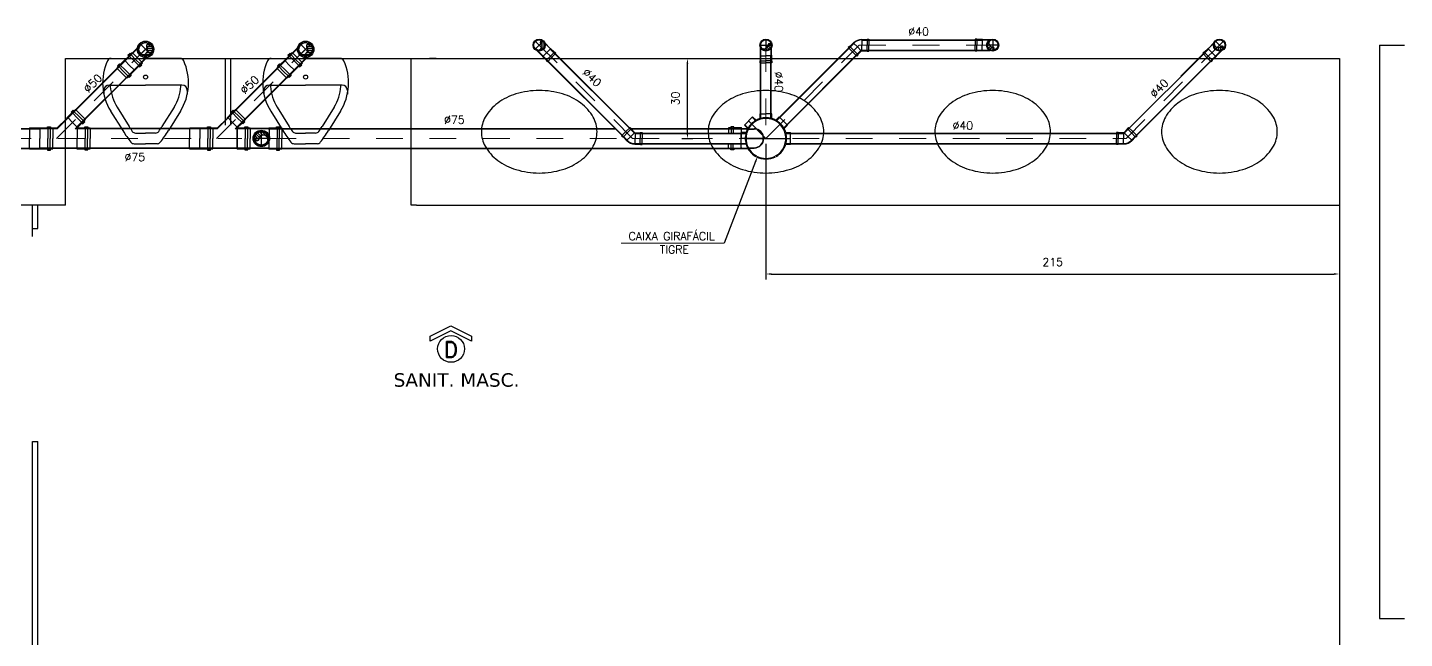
# Model space of a CAD drawing. Header units: millimetres. Extents: x -2485 to 3289, y -257 to 1952.
# Drawn here: x 38.96 to 44.12, y 35.05 to 37.34 of the extents above; entities that cross this region are included whole.
import ezdxf
from ezdxf.enums import TextEntityAlignment as Align

# ---------------------------------------------------------------- set-up
doc = ezdxf.new("R2010")
doc.units = ezdxf.units.MM
doc.header["$LTSCALE"] = 0.3
doc.linetypes.add('CONTINUO', pattern=[0])
doc.linetypes.add('HID', pattern=[0.37, 0.07, -0.1, 0.03, -0.1, 0.07])
for name, color, linetype in [('PAREDE', 7, 'CONTINUO'), ('SAN', 11, 'Continuous'), ('TEX', 11, 'Continuous'), ('TEXTO', 3, 'Continuous'), ('TUB', 1, 'Continuous'), ('VISTAS', 1, 'Continuous')]:
    doc.layers.add(name, color=color, linetype=linetype)
doc.layers.add('PROJETO ESGOTO', color=1, linetype='HID', lineweight=15)
doc.styles.add('ROMAND', font='romand')
doc.styles.add('ROMANS', font='romans.shx', dxfattribs={"height": 0.03})
doc.dimstyles.new('20', dxfattribs={"dimtxt": 0.03, "dimasz": 0.02, "dimexe": 0.02, "dimexo": 0.02, "dimgap": 0.03, "dimtad": 1, "dimdec": 3, "dimlfac": 100, "dimdsep": 46, "dimtxsty": 'ROMANS', "dimcen": 0.02, "dimclrd": 11, "dimclre": 11, "dimclrt": 3, "dimadec": 0, "dimazin": 0, "dimtfac": 3.333333, "dimtdec": 3, "dimtix": 1, "dimtmove": 2, "dimatfit": 3, "dimfxl": 0, "dimtolj": 1, "dimarcsym": 0})

# ---------------------------------------------------------------- blocks, each defined once
blk = doc.blocks.new('lv-eo')
at = {"layer": 'SAN'}
for centre, radius, start, end in [((0.275, 0.1061), 0.1107, 90, 119.2992), ((0.275, 0.1061), 0.1107, 60.7008, 90), ((0.3487, 0.0218), 0.2252, 143.5673, 162.999), ((0.3036, 0.0551), 0.1691, 119.2992, 143.5673), ((0.2464, 0.0551), 0.1691, 36.4327, 60.7008), ((0.2013, 0.0218), 0.2252, 17.001, 36.4327), ((0.4199, 0), 0.2996, 162.999, 180), ((0.1301, 0), 0.2996, 360, 17.001), ((0.4199, 0), 0.2996, 180, 197.001), ((0.1301, 0), 0.2996, 342.999, 0), ((0.3487, -0.0218), 0.2252, 197.001, 216.4327), ((0.2013, -0.0218), 0.2252, 323.5673, 342.999), ((0.3036, -0.0551), 0.1691, 216.4327, 240.7008), ((0.275, -0.1061), 0.1107, 240.7008, 270), ((0.275, -0.1061), 0.1107, 270, 299.2992), ((0.2464, -0.0551), 0.1691, 299.2992, 323.5673)]:
    blk.add_arc(centre, radius, start, end, dxfattribs=at)
blk = doc.blocks.new('mic-p')
at = {"layer": 'SAN'}
for p, q in [((0.12, 0.1564), (0.1346, 0.1564)), ((0, 0.1292), (0, 0)), ((0.1, 0.1364), (0.1, 0)), ((0.1826, 0.1068), (0.2555, 0.0615)), ((0.1976, 0.1309), (0.2705, 0.0856)), ((0, -0.1292), (0, 0)), ((0.1, -0.1364), (0.1, 0)), ((0.28, 0.0374), (0.28, 0)), ((0.28, -0.0374), (0.28, 0)), ((0.32, 0.0432), (0.32, 0)), ((0.32, -0.0432), (0.32, 0)), ((0.1826, -0.1068), (0.2555, -0.0615)), ((0.1976, -0.1309), (0.2705, -0.0856)), ((0.12, -0.1564), (0.1346, -0.1564))]:
    blk.add_line(p, q, dxfattribs=at)
blk.add_circle((0.07, 0), 0.0075, dxfattribs=at)
for centre, radius, start, end in [((0.092, -0.039), 0.2, 58.14, 114.5959), ((0.12, 0.1364), 0.02, 90, 180), ((0.015, 0.1292), 0.015, 114.5959, 180), ((0.105, 0.1272), 0.005, 85.5264, 180), ((0.092, -0.039), 0.1717, 58.14, 85.5264), ((0.0065, -0.3391), 0.4717, 55.5311, 58.14), ((0.0065, -0.3391), 0.5, 52.0212, 58.14), ((0.305, 0.0432), 0.015, 0, 52.0212), ((0.265, 0.0374), 0.015, 0, 55.5311), ((0.0065, 0.3391), 0.4717, 301.86, 304.4689), ((0.265, -0.0374), 0.015, 304.4689, 0), ((0.305, -0.0432), 0.015, 307.9788, 0), ((0.0065, 0.3391), 0.5, 301.86, 307.9788), ((0.015, -0.1292), 0.015, 180, 245.4041), ((0.092, 0.039), 0.2, 245.4041, 301.86), ((0.105, -0.1272), 0.005, 180, 274.4736), ((0.12, -0.1364), 0.02, 180, 270), ((0.092, 0.039), 0.1717, 274.4736, 301.86)]:
    blk.add_arc(centre, radius, start, end, dxfattribs=at)
blk = doc.blocks.new('c90c50t')
at = {"layer": 'TUB', "color": 1, "linetype": 'Continuous'}
for p, q in [((0.0309, 0), (-0.0309, 0)), ((0, -0.0309), (0, 0.0309))]:
    blk.add_line(p, q, dxfattribs=at)
at = {"layer": 'TUB', "color": 7}
for p, q in [((-0.016, -0.0087), (-0.0253, 0.0006)), ((-0.0093, -0.0048), (-0.0235, 0.0094)), ((-0.0067, 0.0032), (-0.0196, 0.0161)), ((-0.0019, 0.009), (-0.014, 0.0211)), ((0.0055, 0.0122), (-0.0067, 0.0244)), ((0.0252, 0.0031), (0.0031, 0.0252))]:
    blk.add_line(p, q, dxfattribs=at)
at = {"layer": 'TUB', "color": 4}
for p, q in [((0.0825, 0.0253), (0.0178, 0.0253)), ((0.085, 0.0237), (0.0198, 0.0237)), ((0.0825, -0.0253), (0.0178, -0.0253)), ((0.085, -0.0237), (0.0198, -0.0237))]:
    blk.add_line(p, q, dxfattribs=at)
at = {"layer": 'TUB', "color": 3}
for p, q in [((0.085, 0.0243), (0.0825, 0.0253)), ((0.085, 0.0243), (0.085, 0.0237)), ((0.085, -0.0243), (0.0825, -0.0253)), ((0.085, -0.0243), (0.085, -0.0237))]:
    blk.add_line(p, q, dxfattribs=at)
at = {"layer": 'TUB', "color": 3, "linetype": 'Continuous'}
for q in [(0.085, 0.0237), (0.085, -0.0237)]:
    blk.add_line((0.085, 0), q, dxfattribs=at)
at = {"layer": 'TUB', "color": 4}
for radius in [0.0309, 0.027, 0.0254]:
    blk.add_circle((0, 0), radius, dxfattribs=at)
for centre, radius, start, end in [((-0.0166, 0), 0.00874, 180, 270), ((-0.0166, 0), 0.00874, 270, 0), ((0.0081, -0.0041), 0.0165, 350.3769, 165.498)]:
    blk.add_arc(centre, radius, start, end, dxfattribs=at)
blk = doc.blocks.new('js75x50e')
at = {"layer": 'TUB', "color": 4}
for p, q in [((0.0547, 0.0985), (0.0626, 0.1064)), ((0.057, 0.0985), (0.0626, 0.1041)), ((0.0626, 0.1064), (0.0654, 0.1036)), ((0.0626, 0.1041), (0.0654, 0.1013)), ((0.0654, 0.1036), (0.0707, 0.1089)), ((0.0654, 0.1013), (0.0719, 0.1077)), ((0.0019, 0.0378), (0.0406, 0.0764)), ((0.0025, 0.0361), (0.0422, 0.0758)), ((0.0406, 0.0787), (0.0575, 0.0956)), ((0.0406, 0.0764), (0.0406, 0.0787)), ((0.0422, 0.078), (0.0598, 0.0956)), ((0.0422, 0.0758), (0.0422, 0.078)), ((0.0575, 0.0956), (0.0547, 0.0985)), ((0.0598, 0.0956), (0.057, 0.0985)), ((0.0776, 0.0395), (0.0956, 0.0575)), ((0.078, 0.0422), (0.0956, 0.0598)), ((0.0956, 0.0598), (0.0985, 0.057)), ((0.0956, 0.0575), (0.0985, 0.0547)), ((0.0985, 0.0547), (0.1064, 0.0626)), ((0.0985, 0.057), (0.1041, 0.0626)), ((0.1013, 0.0654), (0.1077, 0.0719)), ((0.1041, 0.0626), (0.1013, 0.0654)), ((0.1036, 0.0654), (0.1089, 0.0707)), ((0.1064, 0.0626), (0.1036, 0.0654)), ((0.0025, 0.0361), (-0.062, 0.0361)), ((0.0019, 0.0378), (-0.0594, 0.0378)), ((0.0696, 0.0361), (0.0758, 0.0422)), ((0.0763, 0.0361), (0.0696, 0.0361)), ((0.0758, 0.0422), (0.078, 0.0422)), ((0.0763, 0.0361), (0.078, 0.0378)), ((0.0776, 0.0395), (0.1061, 0.0395)), ((0.078, 0.0378), (0.1078, 0.0378)), ((0.1061, 0.0434), (0.1175, 0.0434)), ((0.1061, 0.0395), (0.1061, 0.0434)), ((0.1078, 0.0418), (0.1158, 0.0418)), ((0.1078, 0.0378), (0.1078, 0.0418)), ((0.1158, 0.0418), (0.1158, 0.0378)), ((0.1158, 0.0378), (0.126, 0.0378)), ((0.1175, 0.0434), (0.1175, 0.0395)), ((0.1175, 0.0395), (0.126, 0.0395)), ((0.0763, -0.0361), (-0.062, -0.0361)), ((0.0756, -0.0378), (-0.0594, -0.0378)), ((0.0756, -0.0378), (0.0773, -0.0395)), ((0.0763, -0.0361), (0.078, -0.0378)), ((0.0773, -0.0395), (0.1061, -0.0395)), ((0.078, -0.0378), (0.1078, -0.0378)), ((0.1061, -0.0395), (0.1061, -0.0434)), ((0.1061, -0.0434), (0.1175, -0.0434)), ((0.1078, -0.0378), (0.1078, -0.0418)), ((0.1078, -0.0418), (0.1158, -0.0418)), ((0.1158, -0.0378), (0.126, -0.0378)), ((0.1158, -0.0418), (0.1158, -0.0378)), ((0.1175, -0.0395), (0.126, -0.0395)), ((0.1175, -0.0434), (0.1175, -0.0395))]:
    blk.add_line(p, q, dxfattribs=at)
at = {"layer": 'TUB', "color": 3}
for p, q in [((0.0898, 0.0898), (0.0707, 0.1089)), ((0.0601, 0.0601), (0.0422, 0.078)), ((0.0777, 0.0777), (0.0598, 0.0956)), ((0.0601, 0.0601), (0.078, 0.0422)), ((0.0834, 0.0834), (0.0654, 0.1013)), ((0.0777, 0.0777), (0.0956, 0.0598)), ((0.0834, 0.0834), (0.1013, 0.0654)), ((0.0898, 0.0898), (0.1089, 0.0707)), ((-0.062, 0.0367), (-0.0594, 0.0378)), ((-0.062, 0.0367), (-0.062, 0.0361)), ((0.078, 0.0378), (0.078, 0)), ((0.078, -0.0378), (0.078, 0)), ((0.1078, 0.0378), (0.1078, 0)), ((0.1078, -0.0378), (0.1078, 0)), ((0.1158, 0.0378), (0.1158, 0)), ((0.1158, -0.0378), (0.1158, 0)), ((0.126, 0.0395), (0.126, 0)), ((0.126, -0.0395), (0.126, 0)), ((-0.062, -0.0367), (-0.062, -0.0361)), ((-0.062, -0.0367), (-0.0594, -0.0378))]:
    blk.add_line(p, q, dxfattribs=at)
at = {"layer": 'TUB', "color": 3, "linetype": 'Continuous'}
for p in [(-0.062, 0.0361), (-0.062, -0.0361)]:
    blk.add_line(p, (-0.062, 0), dxfattribs=at)
blk = doc.blocks.new('C90C40T')
at = {"layer": 'TUB', "color": 1, "linetype": 'Continuous'}
for p, q in [((-0.0227, 0), (0.0227, 0)), ((0, -0.0227), (0, 0.0227))]:
    blk.add_line(p, q, dxfattribs=at)
at = {"layer": 'TUB', "color": 7}
for p, q in [((-0.0057, 0.0111), (0.003, 0.0198)), ((0.0011, 0.0074), (0.0107, 0.0169)), ((0.0088, 0.0044), (0.0162, 0.0118)), ((0.0133, -0.0017), (0.0195, 0.0045)), ((0.0133, -0.0123), (0.0188, -0.0068))]:
    blk.add_line(p, q, dxfattribs=at)
at = {"layer": 'TUB', "color": 4}
for p, q in [((0.038, 0.0206), (0.0095, 0.0206)), ((0.038, 0.0194), (0.0118, 0.0194)), ((0.038, 0.0206), (0.0388, 0.0212)), ((0.04, 0.0194), (0.038, 0.0194)), ((0.0388, 0.0212), (0.059, 0.0212)), ((0.04, 0.02), (0.04, 0.0194)), ((0.04, 0.02), (0.066, 0.02)), ((0.059, 0.0212), (0.0598, 0.0224)), ((0.0598, 0.0224), (0.066, 0.0224)), ((0.038, -0.0206), (0.0095, -0.0206)), ((0.038, -0.0194), (0.0118, -0.0194)), ((0.04, -0.0194), (0.038, -0.0194)), ((0.038, -0.0206), (0.0388, -0.0212)), ((0.0388, -0.0212), (0.059, -0.0212)), ((0.04, -0.02), (0.04, -0.0194)), ((0.04, -0.02), (0.066, -0.02)), ((0.059, -0.0212), (0.0598, -0.0224)), ((0.0598, -0.0224), (0.066, -0.0224))]:
    blk.add_line(p, q, dxfattribs=at)
at = {"layer": 'TUB', "color": 3}
for p, q in [((0.04, 0.0194), (0.04, 0)), ((0.04, -0.0194), (0.04, 0)), ((0.059, 0.02), (0.059, 0)), ((0.059, -0.02), (0.059, 0)), ((0.066, 0.0224), (0.066, 0)), ((0.066, -0.0224), (0.066, 0))]:
    blk.add_line(p, q, dxfattribs=at)
at = {"layer": 'TUB', "color": 4}
for radius in [0.0227, 0.02]:
    blk.add_circle((0, 0), radius, dxfattribs=at)
for centre, radius, start, end in [((0, 0.0137), 0.0063, 90, 270), ((0, -0.0069), 0.0143, 311.815, 90.1096)]:
    blk.add_arc(centre, radius, start, end, dxfattribs=at)
blk = doc.blocks.new('lv-')
at = {"layer": 'TUB', "rotation": 180}
blk.add_blockref('C90C40T', (0.05, 0), dxfattribs=at)
blk = doc.blocks.new('l75')
at = {"layer": 'TUB', "color": 4}
for p, q in [((-0.039, 0.0385), (-0.0373, 0.0394)), ((0, 0.0377), (-0.039, 0.0377)), ((-0.0373, 0.0394), (0.0281, 0.0394)), ((0, 0.0377), (0.0298, 0.0377)), ((0.0281, 0.0434), (0.0395, 0.0434)), ((0.0281, 0.0394), (0.0281, 0.0434)), ((0.0298, 0.0417), (0.0378, 0.0417)), ((0.0298, 0.0377), (0.0298, 0.0417)), ((0.0378, 0.0417), (0.0378, 0.0377)), ((0.0378, 0.0377), (0.048, 0.0377)), ((0.0395, 0.0434), (0.0395, 0.0394)), ((0.0395, 0.0394), (0.048, 0.0394)), ((0, -0.0378), (-0.039, -0.0378)), ((-0.039, -0.0386), (-0.0373, -0.0395)), ((-0.0373, -0.0395), (0.0281, -0.0395)), ((0, -0.0378), (0.0298, -0.0378)), ((0.0281, -0.0395), (0.0281, -0.0435)), ((0.0281, -0.0435), (0.0395, -0.0435)), ((0.0298, -0.0378), (0.0298, -0.0418)), ((0.0298, -0.0418), (0.0378, -0.0418)), ((0.0378, -0.0418), (0.0378, -0.0378)), ((0.0378, -0.0378), (0.048, -0.0378)), ((0.0395, -0.0435), (0.0395, -0.0395)), ((0.0395, -0.0395), (0.048, -0.0395))]:
    blk.add_line(p, q, dxfattribs=at)
at = {"layer": 'TUB', "color": 3}
for p, q in [((-0.039, 0.0385), (-0.039, 0)), ((-0.039, -0.0386), (-0.039, 0)), ((0, 0.0377), (0, 0)), ((0, -0.0378), (0, 0)), ((0.0298, 0.0377), (0.0298, 0)), ((0.0298, -0.0378), (0.0298, 0)), ((0.0378, 0.0377), (0.0378, 0)), ((0.0378, -0.0378), (0.0378, 0)), ((0.048, 0.0394), (0.048, 0)), ((0.048, -0.0395), (0.048, 0))]:
    blk.add_line(p, q, dxfattribs=at)
blk = doc.blocks.new('j45e40')
at = {"layer": 'TUB', "color": 4}
for p, q in [((-0.0212, 0.0071), (-0.0396, -0.0113)), ((-0.0212, 0.0088), (-0.0355, -0.0055)), ((-0.0202, 0.0089), (-0.0212, 0.0088)), ((-0.0212, 0.0071), (-0.0208, 0.0067)), ((-0.0208, 0.0067), (-0.0194, 0.0081)), ((0.008, 0.0206), (0.0088, 0.0212)), ((0.01, 0.0194), (0.008, 0.0194)), ((0.0088, 0.0212), (0.029, 0.0212)), ((0.01, 0.02), (0.01, 0.0194)), ((0.01, 0.02), (0.036, 0.02)), ((0.029, 0.0212), (0.0298, 0.0224)), ((0.0298, 0.0224), (0.036, 0.0224)), ((-0.0369, -0.0052), (-0.0413, -0.0096)), ((-0.0355, -0.0055), (-0.0369, -0.0052)), ((0.0071, -0.0212), (-0.0113, -0.0396)), ((-0.0052, -0.0369), (-0.0096, -0.0413)), ((0.0088, -0.0212), (-0.0055, -0.0355)), ((-0.0055, -0.0355), (-0.0052, -0.0369)), ((0.0067, -0.0208), (0.008, -0.0194)), ((0.0071, -0.0212), (0.0067, -0.0208)), ((0.01, -0.0194), (0.008, -0.0194)), ((0.0088, -0.0212), (0.029, -0.0212)), ((0.01, -0.02), (0.01, -0.0194)), ((0.01, -0.02), (0.036, -0.02)), ((0.029, -0.0212), (0.0298, -0.0224)), ((0.0298, -0.0224), (0.036, -0.0224))]:
    blk.add_line(p, q, dxfattribs=at)
at = {"layer": 'TUB', "color": 3}
for p, q in [((-0.0212, 0.0071), (-0.0071, -0.0071)), ((0.01, 0.02), (0.01, 0)), ((0.029, 0.02), (0.029, 0)), ((0.036, 0.0224), (0.036, 0)), ((-0.0413, -0.0096), (-0.0254, -0.0254)), ((-0.0346, -0.0064), (-0.0205, -0.0205)), ((-0.0096, -0.0413), (-0.0254, -0.0254)), ((-0.0064, -0.0346), (-0.0205, -0.0205)), ((0.0071, -0.0212), (-0.0071, -0.0071)), ((0.01, -0.02), (0.01, 0)), ((0.029, -0.02), (0.029, 0)), ((0.036, -0.0224), (0.036, 0))]:
    blk.add_line(p, q, dxfattribs=at)
at = {"layer": 'TUB', "color": 4, "linetype": 'Continuous'}
for radius in [0.0399, 0.0387]:
    blk.add_arc((0.008, -0.0193), radius, 90, 135, dxfattribs=at)
at = {"layer": 'TUB', "linetype": 'Continuous', "style": 'ROMANS'}
blk.add_text('JJ', height=0.000001, dxfattribs=at).set_placement((0.01, -0.0194))
blk = doc.blocks.new('50T')
at = {"layer": 'TUB', "color": 1, "linetype": 'Continuous'}
for p, q in [((0.0309, 0), (-0.0309, 0)), ((0, -0.0309), (0, 0.0309))]:
    blk.add_line(p, q, dxfattribs=at)
at = {"layer": 'TUB', "color": 7}
for p, q in [((-0.016, -0.0087), (-0.0253, 0.0006)), ((-0.0093, -0.0048), (-0.0235, 0.0094)), ((-0.0067, 0.0032), (-0.0196, 0.0161)), ((-0.0019, 0.009), (-0.014, 0.0211)), ((0.0055, 0.0122), (-0.0067, 0.0244)), ((0.0252, 0.0031), (0.0031, 0.0252))]:
    blk.add_line(p, q, dxfattribs=at)
at = {"layer": 'TUB', "color": 4}
for radius in [0.0309, 0.027, 0.0254]:
    blk.add_circle((0, 0), radius, dxfattribs=at)
for centre, radius, start, end in [((-0.0166, 0), 0.00874, 180, 270), ((-0.0166, 0), 0.00874, 270, 0), ((0.0081, -0.0041), 0.0165, 350.3769, 165.498)]:
    blk.add_arc(centre, radius, start, end, dxfattribs=at)
blk = doc.blocks.new('ts75x50t')
at = {"layer": 'TUB', "color": 3}
for p, q in [((0, 0.0367), (0.0026, 0.0377)), ((0, 0.0367), (0, 0.036)), ((0.119, 0.0377), (0.119, 0.0108)), ((0.1488, 0.0377), (0.1488, 0)), ((0.1488, -0.0378), (0.1488, 0)), ((0.1568, 0.0377), (0.1568, 0)), ((0.1568, -0.0378), (0.1568, 0)), ((0.167, 0.0394), (0.167, 0)), ((0.167, -0.0395), (0.167, 0)), ((0, -0.0367), (0, -0.0361)), ((0, -0.0367), (0.0026, -0.0378)), ((0.119, -0.0378), (0.119, -0.0108))]:
    blk.add_line(p, q, dxfattribs=at)
at = {"layer": 'TUB', "color": 3, "linetype": 'Continuous'}
for q in [(0, 0.036), (0, -0.0361)]:
    blk.add_line((0, 0), q, dxfattribs=at)
at = {"layer": 'TUB', "color": 4}
for p, q in [((0.0537, 0.036), (0, 0.036)), ((0.1173, 0.036), (0.001, 0.036)), ((0.0565, 0.0377), (0.0026, 0.0377)), ((0.1166, 0.0377), (0.0036, 0.0377)), ((0.1166, 0.0377), (0.1183, 0.0394)), ((0.1173, 0.036), (0.119, 0.0377)), ((0.1183, 0.0394), (0.1471, 0.0394)), ((0.119, 0.0377), (0.1488, 0.0377)), ((0.1471, 0.0434), (0.1585, 0.0434)), ((0.1471, 0.0394), (0.1471, 0.0434)), ((0.1488, 0.0417), (0.1568, 0.0417)), ((0.1488, 0.0377), (0.1488, 0.0417)), ((0.1568, 0.0417), (0.1568, 0.0377)), ((0.1568, 0.0377), (0.167, 0.0377)), ((0.1585, 0.0434), (0.1585, 0.0394)), ((0.1585, 0.0394), (0.167, 0.0394)), ((0.1173, -0.0361), (0, -0.0361)), ((0.1166, -0.0378), (0.0026, -0.0378)), ((0.1166, -0.0378), (0.1183, -0.0395)), ((0.1173, -0.0361), (0.119, -0.0378)), ((0.1183, -0.0395), (0.1471, -0.0395)), ((0.119, -0.0378), (0.1488, -0.0378)), ((0.1471, -0.0395), (0.1471, -0.0435)), ((0.1471, -0.0435), (0.1585, -0.0435)), ((0.1488, -0.0378), (0.1488, -0.0418)), ((0.1488, -0.0418), (0.1568, -0.0418)), ((0.1568, -0.0418), (0.1568, -0.0378)), ((0.1568, -0.0378), (0.167, -0.0378)), ((0.1585, -0.0435), (0.1585, -0.0395)), ((0.1585, -0.0395), (0.167, -0.0395))]:
    blk.add_line(p, q, dxfattribs=at)
at = {"layer": 'TUB'}
blk.add_blockref('50T', (0.09, 0), dxfattribs=at)
blk = doc.blocks.new('Ld50')
at = {"layer": 'TUB', "color": 4}
for p, q in [((-0.0335, 0.0269), (-0.041, 0.0269)), ((-0.0319, 0.0253), (-0.041, 0.0253)), ((-0.0223, 0.0309), (-0.0335, 0.0309)), ((-0.0335, 0.0309), (-0.0335, 0.0269)), ((-0.0239, 0.0293), (-0.0319, 0.0293)), ((-0.0319, 0.0293), (-0.0319, 0.0253)), ((-0.0239, 0.0253), (-0.0239, 0.0293)), ((-0.0016, 0.0253), (-0.0239, 0.0253)), ((-0.0223, 0.0269), (-0.0223, 0.0309)), ((-0.0009, 0.0269), (-0.0223, 0.0269)), ((0, 0.0238), (-0.0016, 0.0253)), ((0, 0.026), (-0.0009, 0.0269)), ((0, 0.026), (0.0009, 0.0269)), ((0, 0.0238), (0.0016, 0.0253)), ((0.0009, 0.0269), (0.0223, 0.0269)), ((0.0016, 0.0253), (0.0239, 0.0253)), ((0.0223, 0.0309), (0.0335, 0.0309)), ((0.0223, 0.0269), (0.0223, 0.0309)), ((0.0239, 0.0293), (0.0319, 0.0293)), ((0.0239, 0.0253), (0.0239, 0.0293)), ((0.0319, 0.0293), (0.0319, 0.0253)), ((0.0319, 0.0253), (0.041, 0.0253)), ((0.0335, 0.0309), (0.0335, 0.0269)), ((0.0335, 0.0269), (0.041, 0.0269)), ((-0.0319, -0.0253), (-0.041, -0.0253)), ((-0.0335, -0.0269), (-0.041, -0.0269)), ((-0.0335, -0.031), (-0.0335, -0.0269)), ((-0.0223, -0.031), (-0.0335, -0.031)), ((-0.0319, -0.0293), (-0.0319, -0.0253)), ((-0.0239, -0.0293), (-0.0319, -0.0293)), ((-0.0239, -0.0253), (-0.0239, -0.0293)), ((-0.0016, -0.0253), (-0.0239, -0.0253)), ((-0.0009, -0.0269), (-0.0223, -0.0269)), ((-0.0223, -0.0269), (-0.0223, -0.031)), ((0, -0.0237), (-0.0016, -0.0253)), ((0, -0.026), (-0.0009, -0.0269)), ((0, -0.0237), (0.0016, -0.0253)), ((0, -0.026), (0.0009, -0.0269)), ((0.0009, -0.0269), (0.0223, -0.0269)), ((0.0016, -0.0253), (0.0239, -0.0253)), ((0.0223, -0.0269), (0.0223, -0.031)), ((0.0223, -0.031), (0.0335, -0.031)), ((0.0239, -0.0253), (0.0239, -0.0293)), ((0.0239, -0.0293), (0.0319, -0.0293)), ((0.0319, -0.0293), (0.0319, -0.0253)), ((0.0319, -0.0253), (0.041, -0.0253)), ((0.0335, -0.031), (0.0335, -0.0269)), ((0.0335, -0.0269), (0.041, -0.0269))]:
    blk.add_line(p, q, dxfattribs=at)
at = {"layer": 'TUB', "color": 3}
for p, q in [((-0.041, 0), (-0.041, 0.0269)), ((-0.041, 0), (-0.041, -0.0269)), ((-0.0319, 0), (-0.0319, 0.0253)), ((-0.0319, 0), (-0.0319, -0.0253)), ((-0.0239, 0), (-0.0239, 0.0253)), ((-0.0239, 0), (-0.0239, -0.0253)), ((0, 0), (0, 0.0238)), ((0, 0), (0, -0.0237)), ((0.0239, 0), (0.0239, 0.0253)), ((0.0239, 0), (0.0239, -0.0253)), ((0.0319, 0), (0.0319, 0.0253)), ((0.0319, 0), (0.0319, -0.0253)), ((0.041, 0), (0.041, 0.0269)), ((0.041, 0), (0.041, -0.0269))]:
    blk.add_line(p, q, dxfattribs=at)
blk = doc.blocks.new('*D122')
at = {"layer": 'TEXTO', "color": 11, "lineweight": -2}
for p, q in [((40.9714, 37.2217), (41.4504, 37.2217)), ((41.4304, 36.9417), (41.4304, 37.2017)), ((41.4097, 36.9217), (41.4504, 36.9217))]:
    blk.add_line(p, q, dxfattribs=at)
at = {"layer": 'TEXTO', "color": 11}
for points in [[(41.4271, 37.2017), (41.4337, 37.2017), (41.4304, 37.2217)], [(41.4271, 36.9417), (41.4337, 36.9417), (41.4304, 36.9217)]]:
    blk.add_solid(points, dxfattribs=at)
at = {"layer": 'TEXTO', "color": 3, "insert": (41.3854, 37.0717), "char_height": 0.03, "attachment_point": 5, "rotation": 90, "style": 'ROMANS'}
blk.add_mtext('\\A1;30', dxfattribs=at)
blk = doc.blocks.new('*D123')
at = {"layer": 'TEXTO', "color": 11, "lineweight": -2}
for p, q in [((43.8748, 37.2017), (43.8748, 36.3933)), ((41.7248, 36.9017), (41.7248, 36.3933)), ((41.7448, 36.4133), (43.8548, 36.4133))]:
    blk.add_line(p, q, dxfattribs=at)
at = {"layer": 'TEXTO', "color": 11}
for points in [[(41.7448, 36.4166), (41.7448, 36.41), (41.7248, 36.4133)], [(43.8548, 36.4166), (43.8548, 36.41), (43.8748, 36.4133)]]:
    blk.add_solid(points, dxfattribs=at)
at = {"layer": 'TEXTO', "color": 3, "insert": (42.7998, 36.4583), "char_height": 0.03, "attachment_point": 5, "style": 'ROMANS'}
blk.add_mtext('\\A1;215', dxfattribs=at)
blk = doc.blocks.new('40')
at = {"layer": 'TEX', "color": 9, "style": 'ROMANS'}
blk.add_text('%%c40', height=0.03, dxfattribs=at).set_placement((0, 0))
blk = doc.blocks.new('50')
at = {"layer": 'TEX', "color": 9, "style": 'ROMANS'}
blk.add_text('%%c50', height=0.03, dxfattribs=at).set_placement((0, 0))
blk = doc.blocks.new('75')
at = {"layer": 'TEX', "color": 9, "style": 'ROMANS'}
blk.add_text('%%c75', height=0.03, dxfattribs=at).set_placement((0, 0))
blk = doc.blocks.new('ind2')
at = {"layer": 'TEX', "color": 5}
blk.add_lwpolyline([(-0.0006, 0.0672), (-0.0778, 0.0286), (-0.0778, 0.0479), (-0.0006, 0.0865), (0.0767, 0.0479), (0.0767, 0.0286)], close=True, dxfattribs=at)
blk.add_circle((0, 0), 0.0503, dxfattribs=at)
at = {"layer": 'TEX', "style": 'ROMAND'}
blk.add_attdef('LETRA', text='', height=0.06, dxfattribs=at).set_placement((0, -0.0328), align=Align.CENTER)
blk = doc.blocks.new('*D128')
at = {"layer": 'TEXTO', "color": 11, "lineweight": -2}
for p, q in [((39.0792, 36.6717), (37.9261, 36.6717)), ((37.9461, 36.6517), (37.9461, 36.2917)), ((37.5368, 36.2717), (37.9661, 36.2717))]:
    blk.add_line(p, q, dxfattribs=at)
at = {"layer": 'TEXTO', "color": 11}
for points in [[(37.9427, 36.6517), (37.9494, 36.6517), (37.9461, 36.6717)], [(37.9427, 36.2917), (37.9494, 36.2917), (37.9461, 36.2717)]]:
    blk.add_solid(points, dxfattribs=at)
at = {"layer": 'TEXTO', "color": 3, "insert": (37.9011, 36.4717), "char_height": 0.03, "attachment_point": 5, "rotation": 90, "style": 'ROMANS'}
blk.add_mtext('\\A1;40', dxfattribs=at)

msp = doc.modelspace()

# ---------------------------------------------------------------- linework, layer by layer
at = {"layer": 'PAREDE'}
for p, q in [((44.02481, 37.271718), (44.118468, 37.271718)), ((44.02481, 37.271718), (44.02481, 35.121718)), ((39.099154, 37.221718), (43.87481, 37.221718)), ((39.099154, 36.996718), (39.099154, 37.221718)), ((39.099154, 36.671718), (39.099154, 37.221718)), ((40.488706, 37.221718), (40.463706, 37.221718)), ((43.87481, 37.221718), (43.87481, 34.701718)), ((39.099154, 36.671718), (38.949154, 36.671718)), ((44.02481, 35.121718), (44.118468, 35.121718))]:
    msp.add_line(p, q, dxfattribs=at)
at = {"layer": 'PROJETO ESGOTO'}
for p, q in [((41.22481, 36.921718), (40.87481, 37.271718)), ((41.72481, 36.921718), (42.07481, 37.271718)), ((42.57481, 37.271718), (42.07481, 37.271718)), ((43.07481, 36.921718), (43.42481, 37.271718)), ((39.065104, 36.921718), (39.399154, 37.255768)), ((39.665104, 36.921718), (39.999154, 37.255768))]:
    msp.add_line(p, q, dxfattribs=at)
at = {"layer": 'PROJETO ESGOTO', "linetype": 'HID'}
for p, q in [((41.72481, 37.271718), (41.72481, 36.921718)), ((37.270425, 36.921718), (39.760104, 36.921718)), ((39.864054, 36.921718), (41.194829, 36.921718)), ((41.22481, 36.921718), (43.07481, 36.921718))]:
    msp.add_line(p, q, dxfattribs=at)
at = {"layer": 'PROJETO ESGOTO', "color": 11, "linetype": 'CONTINUO'}
msp.add_line((41.568001, 36.528505), (41.181517, 36.528505), dxfattribs=at)
at = {"layer": 'SAN', "linetype": 'CONTINUO'}
for p, q in [((39.699154, 36.971718), (39.699154, 37.221718)), ((39.719154, 36.971718), (39.719154, 37.221718)), ((40.39481, 36.671718), (40.39481, 37.221718)), ((38.974797, 36.584479), (38.974797, 36.671718)), ((38.99481, 36.584479), (38.99481, 36.671718)), ((40.41481, 36.671718), (40.39481, 36.671718)), ((40.41481, 36.671718), (43.87481, 36.671718)), ((38.974797, 36.554479), (38.974797, 36.584479)), ((38.974797, 36.554479), (38.974797, 36.584479)), ((38.974797, 36.584479), (38.99481, 36.584479)), ((38.974797, 35.784893), (38.99481, 35.784893)), ((38.97481, 33.701718), (38.97481, 35.784893)), ((38.99481, 34.921718), (38.99481, 35.784893))]:
    msp.add_line(p, q, dxfattribs=at)
at = {"layer": 'TUB', "color": 4}
for p, q in [((41.763613, 36.988804), (42.05361, 37.278802)), ((41.764681, 36.988175), (42.054459, 37.277953)), ((42.084792, 37.291718), (42.53481, 37.291718)), ((42.084792, 37.290518), (42.53481, 37.290518)), ((41.20361, 36.914633), (40.888953, 37.229291)), ((41.204459, 36.915482), (40.889801, 37.23014)), ((41.231046, 36.942069), (40.916388, 37.256727)), ((41.231895, 36.942918), (40.917237, 37.257576)), ((41.70481, 36.996593), (41.70481, 37.231718)), ((41.70601, 36.996903), (41.70601, 37.231718)), ((41.74361, 36.996903), (41.74361, 37.231718)), ((41.74481, 36.996593), (41.74481, 37.231718)), ((41.791268, 36.961588), (42.081046, 37.251366)), ((41.791897, 36.96052), (42.081895, 37.250518)), ((42.084792, 37.252918), (42.53481, 37.252918)), ((42.084792, 37.251718), (42.53481, 37.251718)), ((43.068575, 36.942069), (43.383233, 37.256727)), ((43.095162, 36.915482), (43.40982, 37.23014)), ((43.09601, 36.914633), (43.410668, 37.229291)), ((43.279982, 37.155174), (43.382384, 37.257576)), ((39.321125, 37.213589), (39.107283, 36.999747)), ((39.322256, 37.212457), (39.108414, 36.998616)), ((39.355844, 37.17887), (39.142002, 36.965028)), ((39.356975, 37.177738), (39.143133, 36.963897)), ((39.707283, 36.999747), (39.921125, 37.213589)), ((39.708414, 36.998616), (39.922256, 37.212457)), ((39.742002, 36.965028), (39.955844, 37.17887)), ((39.743133, 36.963897), (39.956975, 37.177738)), ((37.428462, 36.959468), (39.003104, 36.959468)), ((39.603104, 36.959468), (39.143104, 36.959468)), ((39.862104, 36.959468), (41.158776, 36.959468)), ((41.218739, 36.959468), (41.63231, 36.959468)), ((37.428462, 36.957768), (39.003104, 36.957768)), ((39.603104, 36.957768), (39.143104, 36.957768)), ((39.862104, 36.957768), (41.160476, 36.957768)), ((41.21942, 36.957768), (41.63231, 36.957768)), ((41.234792, 36.941718), (41.64731, 36.941718)), ((41.234792, 36.940518), (41.64731, 36.940518)), ((41.799685, 36.941718), (43.064829, 36.941718)), ((41.799996, 36.940518), (43.064829, 36.940518)), ((37.428462, 36.885668), (39.003104, 36.885668)), ((37.428462, 36.883968), (39.003104, 36.883968)), ((39.603104, 36.885668), (39.143104, 36.885668)), ((39.603104, 36.883968), (39.143104, 36.883968)), ((39.862104, 36.885668), (41.63231, 36.885668)), ((39.862104, 36.883968), (41.63231, 36.883968)), ((41.234792, 36.902918), (41.64731, 36.902918)), ((41.234792, 36.901718), (41.64731, 36.901718)), ((41.799685, 36.901718), (43.064829, 36.901718)), ((41.799996, 36.902918), (43.064829, 36.902918))]:
    msp.add_line(p, q, dxfattribs=at)
at = {"layer": 'TUB', "color": 4, "linetype": 'Continuous'}
for p, q in [((41.70301, 36.996088), (41.70301, 37.014218)), ((41.70481, 36.996593), (41.70481, 37.014218)), ((41.74481, 36.996593), (41.74481, 37.014218)), ((41.74661, 36.996088), (41.74661, 37.014218)), ((41.59281, 36.961168), (41.58431, 36.961168)), ((41.59451, 36.959468), (41.58431, 36.959468)), ((41.59281, 36.965168), (41.59281, 36.961168)), ((41.60421, 36.965168), (41.59281, 36.965168)), ((41.59451, 36.963468), (41.59451, 36.959468)), ((41.60251, 36.963468), (41.59451, 36.963468)), ((41.60251, 36.959468), (41.60251, 36.963468)), ((41.63231, 36.959468), (41.60251, 36.959468)), ((41.60421, 36.961168), (41.60421, 36.965168)), ((41.633015, 36.961168), (41.60421, 36.961168)), ((41.63401, 36.957768), (41.63231, 36.959468)), ((41.634715, 36.959468), (41.633015, 36.961168)), ((41.634715, 36.959468), (41.657126, 36.959468)), ((41.656807, 36.958891), (41.643988, 36.97171)), ((41.657724, 36.96052), (41.645261, 36.972983)), ((41.686008, 36.988804), (41.673545, 37.001267)), ((41.687637, 36.989721), (41.674818, 37.00254)), ((41.761984, 36.989721), (41.774803, 37.00254)), ((41.763613, 36.988804), (41.776076, 37.001267)), ((41.791897, 36.96052), (41.80436, 36.972983)), ((41.792813, 36.958891), (41.805633, 36.97171)), ((41.65044, 36.943518), (41.63231, 36.943518)), ((41.649936, 36.941718), (41.63231, 36.941718)), ((41.63401, 36.957768), (41.656205, 36.957768)), ((41.658512, 36.956568), (41.680537, 36.956568)), ((41.659157, 36.957768), (41.680537, 36.957768)), ((41.799181, 36.943518), (41.81731, 36.943518)), ((41.799685, 36.941718), (41.81731, 36.941718)), ((41.59451, 36.883968), (41.58431, 36.883968)), ((41.59281, 36.882268), (41.58431, 36.882268)), ((41.59281, 36.878268), (41.59281, 36.882268)), ((41.60421, 36.878268), (41.59281, 36.878268)), ((41.59451, 36.879968), (41.59451, 36.883968)), ((41.60251, 36.879968), (41.59451, 36.879968)), ((41.63231, 36.883968), (41.60251, 36.883968)), ((41.60251, 36.883968), (41.60251, 36.879968)), ((41.633015, 36.882268), (41.60421, 36.882268)), ((41.60421, 36.882268), (41.60421, 36.878268)), ((41.649936, 36.901718), (41.63231, 36.901718)), ((41.65044, 36.899918), (41.63231, 36.899918)), ((41.63401, 36.885668), (41.63231, 36.883968)), ((41.634715, 36.883968), (41.633015, 36.882268)), ((41.63401, 36.885668), (41.656205, 36.885668)), ((41.634715, 36.883968), (41.657126, 36.883968)), ((41.658512, 36.886868), (41.680537, 36.886868)), ((41.659157, 36.885668), (41.680537, 36.885668)), ((41.799181, 36.899918), (41.81731, 36.899918)), ((41.799685, 36.901718), (41.81731, 36.901718))]:
    msp.add_line(p, q, dxfattribs=at)
at = {"layer": 'TUB', "color": 3, "linetype": 'Continuous'}
for p, q in [((41.70301, 37.014218), (41.72481, 37.014218)), ((41.74661, 37.014218), (41.72481, 37.014218)), ((41.58431, 36.961168), (41.58431, 36.941718)), ((41.59451, 36.959468), (41.59451, 36.941718)), ((41.60251, 36.959468), (41.60251, 36.941718)), ((41.63231, 36.959468), (41.63231, 36.921718)), ((41.643988, 36.97171), (41.674818, 37.00254)), ((41.805633, 36.97171), (41.774803, 37.00254)), ((41.63231, 36.899918), (41.63231, 36.943518)), ((41.63231, 36.883968), (41.63231, 36.921718)), ((41.81731, 36.899918), (41.81731, 36.943518)), ((41.58431, 36.882268), (41.58431, 36.901718)), ((41.59451, 36.883968), (41.59451, 36.901718)), ((41.60251, 36.883968), (41.60251, 36.901718))]:
    msp.add_line(p, q, dxfattribs=at)
at = {"layer": 'TUB', "color": 1, "linetype": 'Continuous'}
for p, q in [((41.72481, 36.921718), (41.659403, 36.987125)), ((41.72481, 36.921718), (41.790218, 36.987125)), ((41.72481, 36.921718), (41.63231, 36.921718)), ((41.64731, 36.921718), (41.81731, 36.921718)), ((41.64991, 36.921718), (41.81731, 36.921718)), ((41.72481, 36.921718), (41.81731, 36.921718))]:
    msp.add_line(p, q, dxfattribs=at)
at = {"layer": 'TUB', "color": 11}
msp.add_line((41.685999, 36.835158), (41.568001, 36.528505), dxfattribs=at)
at = {"layer": 'TUB', "color": 4, "linetype": 'Continuous'}
for centre, radius, start, end in [((41.72481, 36.921718), 0.0749, 90, 241.229109), ((41.72481, 36.921718), 0.0775, 151.33723, 163.66277), ((41.72481, 36.921718), 0.0775, 135, 149.955248), ((41.72481, 36.921718), 0.0775, 120.044752, 135), ((41.72481, 36.921718), 0.0775, 106.33723, 118.66277), ((41.72481, 36.921718), 0.0775, 90, 104.955248), ((41.72481, 36.921718), 0.0775, 75.044752, 90), ((41.72481, 36.921718), 0.0749, 298.770891, 90), ((41.72481, 36.921718), 0.0775, 61.33723, 73.66277), ((41.72481, 36.921718), 0.0775, 45, 59.955248), ((41.72481, 36.921718), 0.0775, 30.044752, 45), ((41.72481, 36.921718), 0.0775, 16.33723, 28.66277), ((41.72481, 36.921718), 0.0775, 165.044752, 180), ((41.72481, 36.921718), 0.0775, 180, 194.955248), ((41.680537, 36.921718), 0.03605, 0, 90), ((41.680537, 36.921718), 0.03485, 0, 90), ((41.680537, 36.921718), 0.03485, 270, 0), ((41.680537, 36.921718), 0.03605, 270, 0), ((41.72481, 36.921718), 0.0775, 0, 14.955248), ((41.72481, 36.921718), 0.0775, 345.044752, 0), ((41.72481, 36.921718), 0.0775, 196.33723, 240.850061), ((41.72481, 36.921718), 0.0775, 299.149939, 343.66277), ((41.72481, 36.921718), 0.0775, 242.279339, 270), ((41.72481, 36.921718), 0.0749, 242.271199, 270), ((41.72481, 36.921718), 0.0749, 270, 297.728801), ((41.72481, 36.921718), 0.0775, 270, 297.720661)]:
    msp.add_arc(centre, radius, start, end, dxfattribs=at)
at = {"layer": 'TUB', "color": 11}
msp.add_solid([(41.682888, 36.836355), (41.68911, 36.833961), (41.693181, 36.853824)], dxfattribs=at)

# ---------------------------------------------------------------- block references
at = {"layer": 'PROJETO ESGOTO', "linetype": 'CONTINUO'}
for name, p, rotation in [('c90c50t', (39.399154, 37.255768), 224.9999999999816), ('c90c50t', (39.999154, 37.255768), 224.9999999999816), ('lv-', (40.910166, 37.236362), 135.0000000000184), ('lv-', (41.72481, 37.221718), 90), ('lv-', (43.389455, 37.236362), 44.99999999998158), ('j45e40', (41.22481, 36.921718), 135.0000000000184), ('j45e40', (43.07481, 36.921718), 180)]:
    msp.add_blockref(name, p, dxfattribs=dict(at, rotation=rotation))
for name, p in [('j45e40', (42.07481, 37.271718)), ('lv-', (42.52481, 37.271718)), ('js75x50e', (39.065104, 36.921718)), ('js75x50e', (39.665104, 36.921718)), ('l75', (39.003104, 36.921718)), ('l75', (39.603104, 36.921718)), ('ts75x50t', (39.743104, 36.921718))]:
    msp.add_blockref(name, p, dxfattribs=at)
at = {"layer": 'SAN', "linetype": 'CONTINUO'}
for name, p, rotation in [('mic-p', (39.399154, 37.221718), 270), ('mic-p', (39.999154, 37.221718), 270), ('lv-eo', (40.87481, 37.221718), 270.0000000001303), ('lv-eo', (41.72481, 37.221718), 270.0000000001303), ('lv-eo', (42.57481, 37.221718), 270.0000000001303), ('lv-eo', (43.42481, 37.221718), 270.0000000001303)]:
    msp.add_blockref(name, p, dxfattribs=dict(at, rotation=rotation))
at = {"layer": 'TEXTO'}
for name, p in [('40', (42.258599, 37.307468)), ('75', (40.518257, 36.976702)), ('40', (42.424266, 36.954921))]:
    msp.add_blockref(name, p, dxfattribs=at)
for name, p, rotation in [('40', (41.03441, 37.165288), 316.5747860106588), ('40', (41.757675, 37.172604), 270), ('50', (39.183859, 37.090802), 44.47824188046827), ('50', (39.77083, 37.085525), 42.92796082665811), ('40', (43.182487, 37.071724), 45.71725616205733)]:
    msp.add_blockref(name, p, dxfattribs=dict(at, rotation=rotation))
msp.add_blockref('ind2', (40.544425, 36.132525), dxfattribs=at).add_auto_attribs({'LETRA': 'D'})
at = {"layer": 'TUB'}
msp.add_blockref('75', (39.320081, 36.836915), dxfattribs=at)
at = {"layer": 'VISTAS'}
for p, rotation in [((39.33905, 37.195664), 44.99999999931833), ((39.93905, 37.195664), 44.99999999964995)]:
    msp.add_blockref('Ld50', p, dxfattribs=dict(at, rotation=rotation))

# ---------------------------------------------------------------- texts
at = {"layer": 'PROJETO ESGOTO', "color": 3, "linetype": 'CONTINUO', "insert": (41.371275, 36.530149), "char_height": 0.03, "attachment_point": 5, "style": 'ROMANS'}
msp.add_mtext('CAIXA GIRAFÁCIL\\P TIGRE', dxfattribs=at)
at = {"layer": 'TEXTO', "insert": (40.564824, 36.015513), "char_height": 0.03, "width": 0.70428269, "attachment_point": 5, "style": 'ROMANS'}
msp.add_mtext('{\\fVerdana|b0|i0|c0|p34;\\H1.684x;SANIT. MASC.}', dxfattribs=at)

# ---------------------------------------------------------------- dimensions: what is measured, and where the dimension line sits
at = {"layer": 'TEXTO'}
for base, p1, p2, picture, middle in [((41.430396, 37.221718), (41.389725, 36.921718), (40.951398, 37.221718), '*D122', (41.385396, 37.071718)), ((37.946082, 36.271718), (39.099154, 36.671718), (37.51681, 36.271718), '*D128', (37.901082, 36.471718))]:
    dim = msp.add_linear_dim(base=base, p1=p1, p2=p2, angle=90, dimstyle='20', dxfattribs=at)
    dim.commit()
    dim.dimension.update_dxf_attribs({"geometry": picture, "text_midpoint": middle})
dim = msp.add_linear_dim(base=(43.87481, 36.413304), p1=(41.72481, 36.921718), p2=(43.87481, 37.221718), dimstyle='20', dxfattribs=at)
dim.commit()
dim.dimension.update_dxf_attribs({"geometry": '*D123', "text_midpoint": (42.79981, 36.458304)})

doc.saveas('drawing.dxf')
